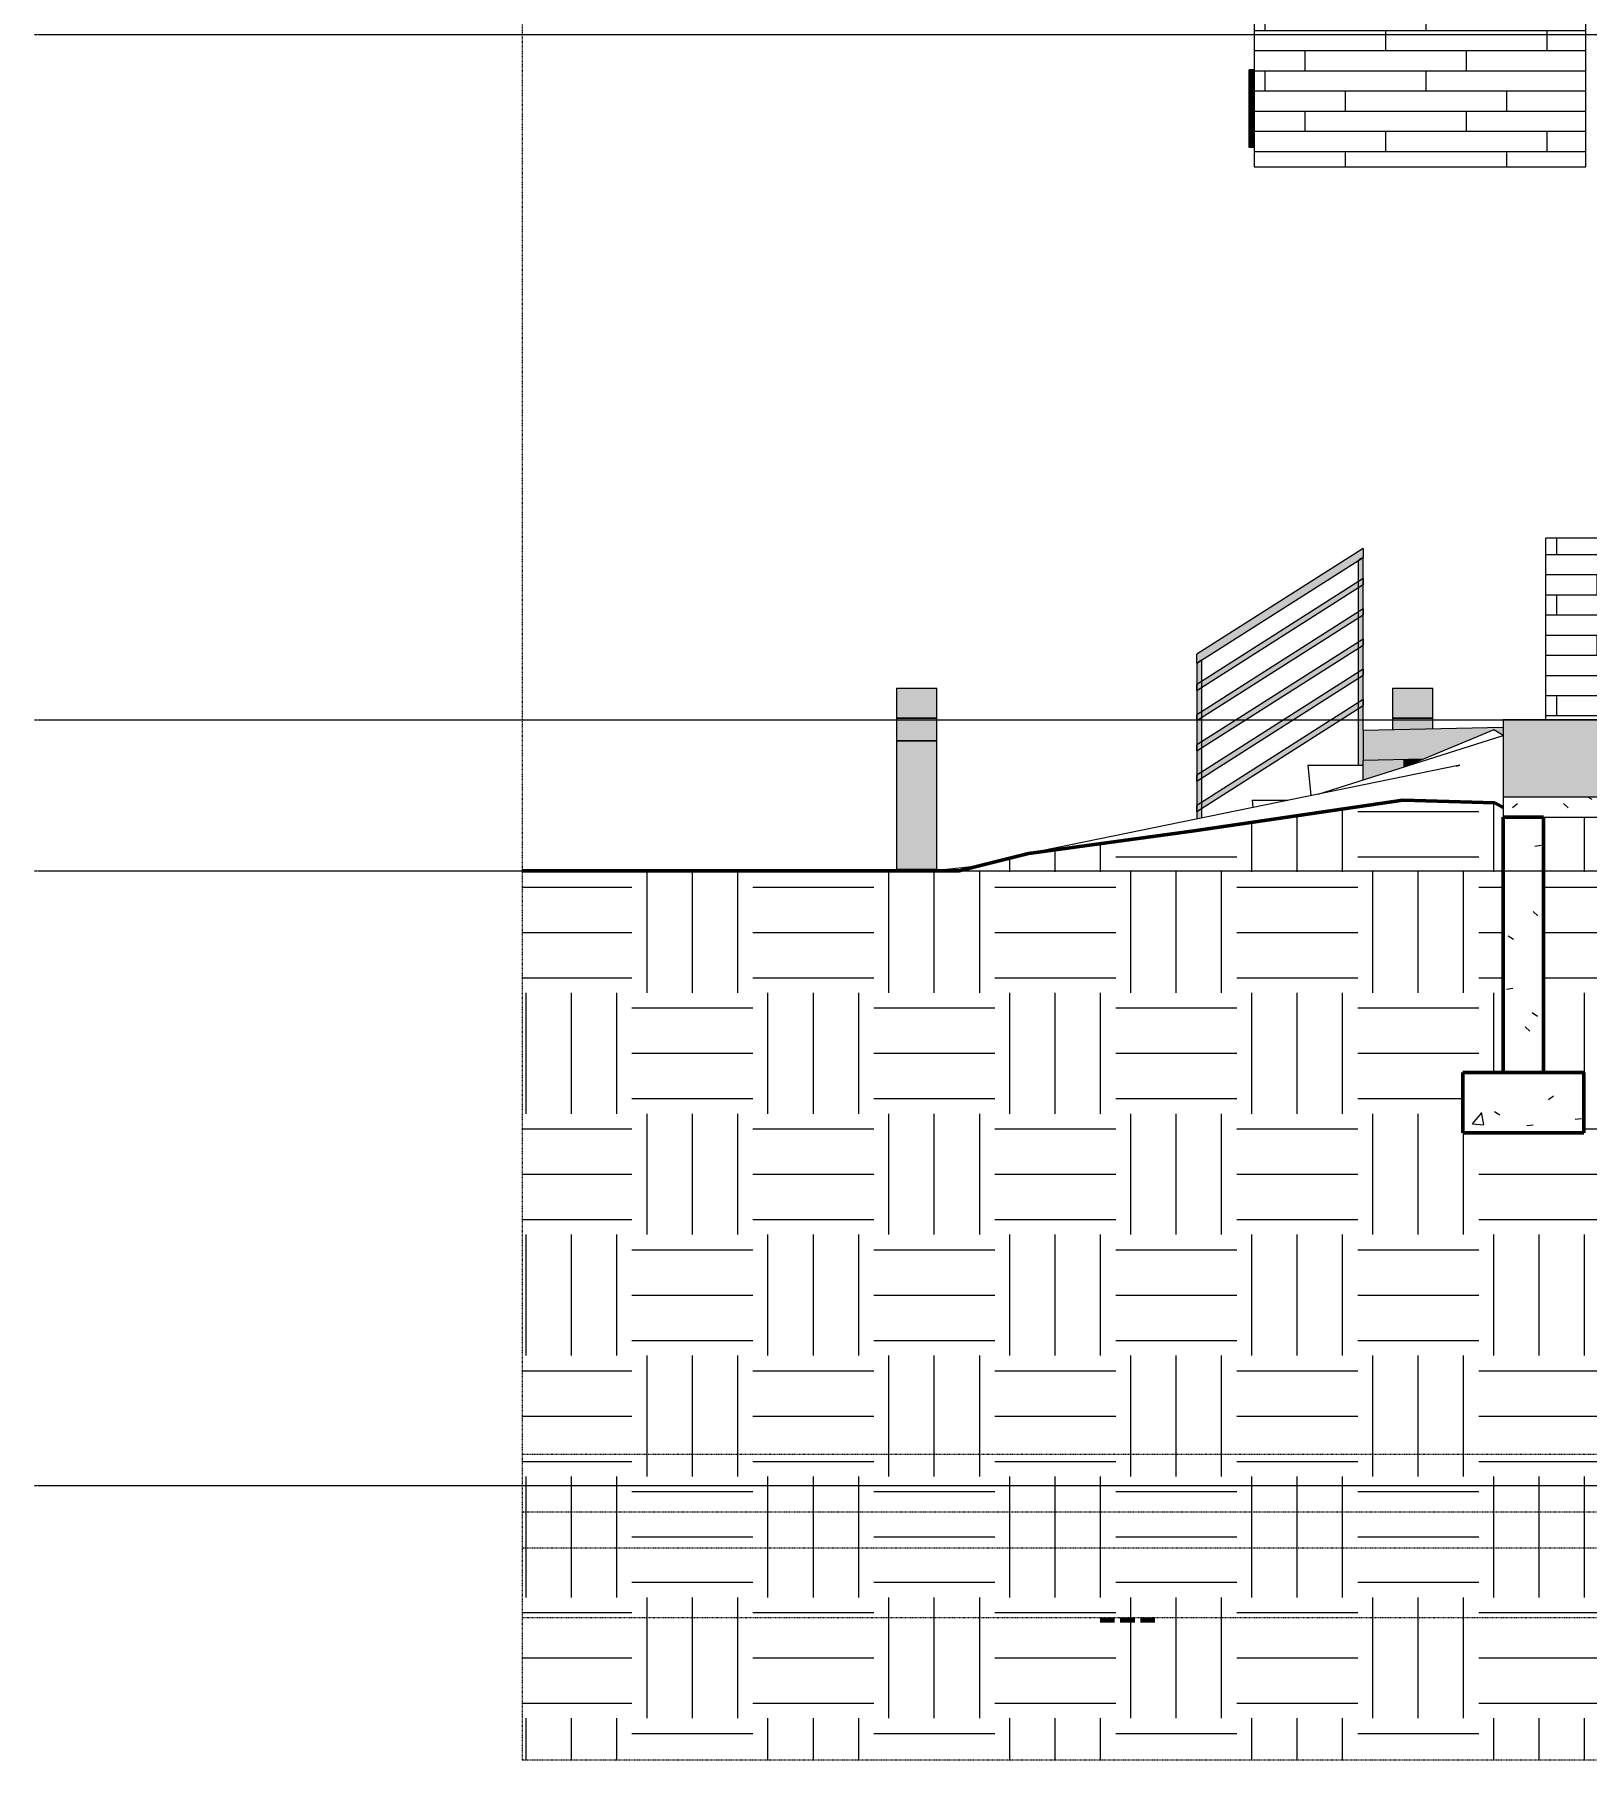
# Model space of a CAD drawing. Header units: inches. Extents: x 1701 to 6939, y -276 to 585.
# Drawn here: x 4576.6 to 4884.5, y -206.6 to 136 of the extents above; entities that cross this region are included whole.
import ezdxf

# ---------------------------------------------------------------- set-up
doc = ezdxf.new("R2010")
doc.units = ezdxf.units.IN
doc.header["$MEASUREMENT"] = 0
doc.linetypes.add('Aligning Line 1_8_', pattern=[0.25, 0.125, -0.125])
doc.linetypes.add('Grid Line 1_2_', pattern=[0.875, 0.5, -0.125, 0.125, -0.125])
for name, color, linetype, lineweight in [('0-4', 10, 'Continuous', 5), ('A-ANNO-SYMB', 150, 'Continuous', 9), ('A-FLOR-1', 192, 'Continuous', 5), ('A-FLOR-3', 192, 'Continuous', 9), ('A-FLOR-HRAL', 11, 'Continuous', 9), ('A-FLOR-LEVL-1', 51, 'Grid Line 1_2_', 9), ('A-GENM', 5, 'Continuous', 9), ('A-GENM-3', 5, 'Continuous', 5), ('A-WALL-6', 113, 'Continuous', 9), ('A-WALL-PATT-4', 111, 'Continuous', 9), ('C-BLDG-PADS-1', 50, 'Continuous', 13), ('C-BLDG-PADS-2', 253, 'Continuous', 9), ('C-BLDG-PADS-3', 31, 'Continuous', 5), ('C-BLDG-PADS-4', 7, 'Continuous', 9), ('C-TOPO', 7, 'Continuous', 9), ('C-TOPO-1', 250, 'Continuous', 50), ('E-LITE-EQPM', 33, 'Continuous', 9), ('G-ANNO-SYMB', 111, 'Aligning Line 1_8_', 9), ('G-ANNO-SYMB-1', 147, 'Aligning Line 1_8_', 9), ('S-FNDN-2', 32, 'Continuous', 5), ('S-FNDN-3', 32, 'Continuous', 50), ('S-FNDN-4', 32, 'Continuous', 9), ('S-STRS', 31, 'Continuous', 9)]:
    doc.layers.add(name, color=color, linetype=linetype, lineweight=lineweight)
doc.styles.add('Century Gothic', font='ufonts.com_century-gothic.ttf', dxfattribs={"height": 9})
pattern_1 = [(0, (-1688.897, 68.768), (24, 24), [24, -24]), (0, (-1688.897, 77.768), (24, 24), [24, -24]), (0, (-1688.897, 86.768), (24, 24), [24, -24]), (90, (-1685.897, 89.768), (-24, 24), [24, -24]), (90, (-1676.897, 89.768), (-24, 24), [24, -24]), (90, (-1667.897, 89.768), (-24, 24), [24, -24])]
pattern_2 = [(0, (4878.6018, 0.8), (0, 4), []), (90, (4878.602, 0.8), (-8, 8), [4, -28]), (90, (4894.602, 4.8), (-8, 8), [4, -28])]
pattern_3 = [(50, (7056.429, 68.768), (27.5427, -2.40992), [2.88, -31.68]), (355, (7056.43, 68.768), (-5.32784, 28.88427), [2.304, -25.344]), (100.451, (7058.725, 68.567), (22.21532, 26.47393), [2.448, -26.924]), (46.184, (7056.43, 76.448), (40.9819, -6.3564), [4.32, -47.52]), (96.636, (7059.844, 75.918), (35.89075, 37.4062), [3.671, -40.386]), (351.184, (7056.43, 76.45), (35.891, 37.4062), [3.456, -38.016]), (21, (7060.269, 74.528), (22.92104, -15.46073), [2.88, -31.68]), (326, (7060.27, 74.528), (9.34353, 27.84574), [2.304, -25.344]), (71.451, (7062.18, 73.24), (32.26477, 12.38442), [2.448, -26.924]), (37.5, (7056.429, 68.768), (0.466855, 12.782707), [1.267, -23.77, 1.267, -24.461, -25.44]), (37.5, (7056.429, 68.768), (0.466855, 12.782707), [-50.765, 1.267, -24.173]), (7.5, (7056.429, 68.768), (10.10159, 15.14509), [1.267, -13.402, 1.267, -23.194, -9.696]), (7.5, (7056.429, 68.768), (10.10159, 15.14509), [-39.13, 1.267, -8.429]), (327.5, (7047.866, 68.768), (20.49916, -0.86578), [1.267, -8.333, 1.267, -28.685, -39.744]), (327.5, (7047.866, 68.768), (20.49916, -0.86578), [-39.552, 1.267, -38.477]), (317.5, (7044.026, 68.768), (22.39478, 3.84429), [1.267, -11.213, 1.267, -18.624, -28.224]), (317.5, (7044.026, 68.768), (22.39478, 3.84429), [-32.371, 1.267, -26.957])]

# ---------------------------------------------------------------- blocks, each defined once
blk = doc.blocks.new('CTR  - Topography_rvt-2-SECTION _ CENTER LOOKING EAST')
at = {"layer": 'C-BLDG-PADS-2'}
h = blk.add_hatch(dxfattribs=at)
h.set_pattern_fill('FP_53', color=256, style=0, pattern_type=2)
h.set_pattern_definition([(50, (-1688.897, 68.768), (27.5427, -2.40992), [2.88, -31.68]), (355, (-1688.897, 68.768), (-5.32784, 28.88427), [2.304, -25.344]), (100.451, (-1686.6, 68.567), (22.21532, 26.47393), [2.448, -26.924]), (46.184, (-1688.897, 76.448), (40.9819, -6.3564), [4.32, -47.52]), (96.636, (-1685.482, 75.918), (35.89075, 37.4062), [3.671, -40.386]), (351.184, (-1688.897, 76.45), (35.891, 37.4062), [3.456, -38.016]), (21, (-1685.057, 74.528), (22.92104, -15.46073), [2.88, -31.68]), (326, (-1685.057, 74.528), (9.34353, 27.84574), [2.304, -25.344]), (71.451, (-1683.147, 73.24), (32.26477, 12.38442), [2.448, -26.924]), (37.5, (-1688.897, 68.768), (0.466855, 12.782707), [1.267, -23.77, 1.267, -24.461, -25.44]), (37.5, (-1688.897, 68.768), (0.466855, 12.782707), [-50.765, 1.267, -24.173]), (7.5, (-1688.897, 68.768), (10.10159, 15.14509), [1.267, -13.402, 1.267, -23.194, -9.696]), (7.5, (-1688.897, 68.768), (10.10159, 15.14509), [-39.13, 1.267, -8.429]), (327.5, (-1697.46, 68.768), (20.49916, -0.86578), [1.267, -8.333, 1.267, -28.685, -39.744]), (327.5, (-1697.46, 68.768), (20.49916, -0.86578), [-39.552, 1.267, -38.477]), (317.5, (-1701.3, 68.768), (22.39478, 3.84429), [1.267, -11.213, 1.267, -18.624, -28.224]), (317.5, (-1701.3, 68.768), (22.39478, 3.84429), [-32.371, 1.267, -26.957])])
h.paths.add_polyline_path([(-3829.32, -19.36), (-3829.32, -15.35), (-3877.32, -15.35), (-3877.32, -19.36), (-3837.42, -19.36)], flags=0)
at = {"layer": 'C-BLDG-PADS-3'}
blk.add_hatch(color=256, dxfattribs=at).paths.add_polyline_path([(-3852.74, -15.35), (-3829.32, -15.35), (-3829.32, -13.35), (-3831.82, -13.35), (-3831.82, 0), (-3877.32, 0), (-3877.32, -15.35), (-3854.18, -15.35)], flags=0)
at = {"layer": 'C-TOPO'}
h = blk.add_hatch(dxfattribs=at)
h.set_pattern_fill('FP_52', color=256, style=0, pattern_type=2)
h.set_pattern_definition(pattern_1)
h.paths.add_polyline_path([(-4004.23, -206.58), (-3877.32, -206.58), (-3877.32, -82), (-3885.32, -82), (-3885.32, -70), (-3877.32, -70), (-3877.32, -17.44), (-3877.32, -17.44), (-3878.97, -16.5), (-3897.24, -16), (-3938.67, -22.04), (-3971.53, -26.54), (-3985.28, -30), (-4004.23, -30), (-4004.23, -114.88)], flags=0)
h = blk.add_hatch(dxfattribs=at)
h.set_pattern_fill('FP_52', color=256, style=0, pattern_type=2)
h.set_pattern_definition(pattern_1)
h.paths.add_polyline_path([(-3829.32, -206.58), (-3829.32, -170), (-3837.32, -170), (-3837.32, -158), (-3831.32, -158), (-3831.32, -28), (-3829.32, -28), (-3829.32, -19.36), (-3869.32, -19.36), (-3869.32, -70), (-3861.32, -70), (-3861.32, -82), (-3877.32, -82), (-3877.32, -206.58), (-3837.32, -206.58)], flags=0)
h = blk.add_hatch(dxfattribs=at)
h.set_pattern_fill('FP_52', color=256, style=0, pattern_type=2)
h.set_pattern_definition(pattern_1)
h.paths.add_polyline_path([(-4064.23, -206.58), (-4064.23, -30), (-4072.05, -30), (-4072.05, -206.58)], flags=0)
h = blk.add_hatch(dxfattribs=at)
h.set_pattern_fill('FP_52', color=256, style=0, pattern_type=2)
h.set_pattern_definition(pattern_1)
h.paths.add_polyline_path([(-4052.06, -206.58), (-4004.23, -206.58), (-4004.23, -30), (-4064.23, -30), (-4064.23, -206.58)], flags=0)
at = {"layer": 'C-BLDG-PADS-1'}
for p, q in [((-3829.32, -15.35), (-3877.32, -15.35)), ((-3877.32, -15.35), (-3877.32, -19.36)), ((-3877.32, -19.36), (-3829.32, -19.36))]:
    blk.add_line(p, q, dxfattribs=at)
at = {"layer": 'C-BLDG-PADS-4'}
for p, q in [((-3877.32, 0), (-3877.32, -15.35)), ((-3831.82, 0), (-3877.32, 0))]:
    blk.add_line(p, q, dxfattribs=at)
at = {"layer": 'C-TOPO'}
for p, q in [((-3914.07, -14.77), (-3877.32, -3.11)), ((-3879.22, -2), (-3896.17, -9.09)), ((-3877.32, -3.11), (-3879.22, -2)), ((-3879.22, -2), (-3879.12, -2.06)), ((-3877.32, -3.11), (-3877.38, -3.13)), ((-3885.92, -9), (-3971.53, -26.54)), ((-3886.63, -9.19), (-3885.92, -9)), ((-3897.24, -16), (-3938.67, -22.04)), ((-3878.97, -16.5), (-3897.24, -16)), ((-3877.32, -17.44), (-3878.97, -16.5)), ((-3971.53, -26.54), (-3938.67, -22.04)), ((-3971.53, -26.54), (-3985.28, -30)), ((-4064.23, -30), (-4072.05, -30)), ((-4038.06, -30), (-4064.23, -30)), ((-4004.23, -30), (-4038.06, -30)), ((-4004.23, -30), (-3996.35, -29.78)), ((-4000.7, -30), (-4004.23, -30)), ((-4000.7, -30), (-3985.28, -30)), ((-3996.44, -29.8), (-3996.35, -29.78)), ((-3994.29, -30), (-3996.35, -29.78)), ((-3994.29, -30), (-3996.35, -29.78)), ((-3981.55, -29.06), (-3990.28, -30)), ((-3985.02, -30), (-3985.28, -30))]:
    blk.add_line(p, q, dxfattribs=at)
at = {"layer": 'C-TOPO-1'}
for p, q in [((-3938.67, -22.04), (-3897.24, -16)), ((-3897.23, -16), (-3878.97, -16.5)), ((-3878.97, -16.5), (-3877.32, -17.44)), ((-3971.53, -26.54), (-3938.67, -22.04)), ((-3985.28, -30), (-3971.53, -26.54)), ((-4072.05, -30), (-4064.23, -30)), ((-4064.23, -30), (-4038.06, -30)), ((-4038.06, -30), (-4004.23, -30)), ((-4004.23, -30), (-4000.7, -30)), ((-4000.7, -30), (-3985.28, -30))]:
    blk.add_line(p, q, dxfattribs=at)
blk = doc.blocks.new('CTR - 1st Phase - Common Walls_rvt-2-SECTION _ CENTER LOOKING EAST')
at = {"layer": 'A-FLOR-LEVL-1'}
for p, q in [((-4168.71, 136), (-1830.2, 136)), ((-4168.71, 0), (-1830.2, 0)), ((-4168.71, -30), (-1830.2, -30)), ((-4168.71, -152), (-1830.2, -152))]:
    blk.add_line(p, q, dxfattribs=at)
at = {"layer": 'G-ANNO-SYMB-1'}
for p, q in [((-4071.96, 526.95), (-4071.96, -145.84)), ((-1926.87, -145.84), (-4071.96, -145.84)), ((-1926.87, -164.42), (-4072.05, -164.42))]:
    blk.add_line(p, q, dxfattribs=at)
blk = doc.blocks.new('CTR - 1st Phase -Stairs _ Elevators_rvt-2-SECTION _ CENTER LOOKING EAST')
at = {"layer": 'A-FLOR-LEVL-1'}
for p, q in [((-4168.71, 136), (-1830.2, 136)), ((-4168.71, 0), (-1830.2, 0)), ((-4168.71, -30), (-1830.2, -30)), ((-4168.71, -152), (-1830.2, -152))]:
    blk.add_line(p, q, dxfattribs=at)
at = {"layer": 'G-ANNO-SYMB-1'}
for p in [(-4071.96, 526.95), (-1926.87, -206.49)]:
    blk.add_line(p, (-4071.96, -206.49), dxfattribs=at)
blk = doc.blocks.new('Pathway_Cooper_McGraw-Edison _BSC-BRC_Round - Pathway_Cooper_McGraw-Edison _BSC-BRC_Round-2028611-SECTION _ CENTER LOOKING EAST')
at = {"layer": 'E-LITE-EQPM'}
for points in [[(-3895.31, 0.28), (-3891.31, 0.28), (-3891.31, 6.28), (-3899.31, 6.28), (-3899.31, 0.28), (-3896.35, 0.28)], [(-3899.31, -1.96), (-3891.31, -1.79), (-3891.31, 0.28), (-3899.31, 0.28), (-3899.31, -0.5)]]:
    blk.add_hatch(color=256, dxfattribs=at).paths.add_polyline_path(points, flags=0)
for p, q in [((-3899.31, 6.28), (-3899.31, 0.28)), ((-3899.31, 6.28), (-3891.31, 6.28)), ((-3891.31, 0.28), (-3891.31, 6.28)), ((-3891.31, 0.28), (-3899.31, 0.28)), ((-3899.31, 0.28), (-3899.31, -1.96)), ((-3899.31, 0.28), (-3891.31, 0.28)), ((-3891.31, -1.79), (-3891.31, 0.28))]:
    blk.add_line(p, q, dxfattribs=at)
blk = doc.blocks.new('Pathway_Cooper_McGraw-Edison _BSC-BRC_Round - Pathway_Cooper_McGraw-Edison _BSC-BRC_Round-V92-SECTION _ CENTER LOOKING EAST')
at = {"layer": 'E-LITE-EQPM'}
for points in [[(-3992.68, 0.28), (-3989.72, 0.28), (-3989.72, 6.28), (-3997.72, 6.28), (-3997.72, 0.28), (-3993.72, 0.28)], [(-3997.72, -4.22), (-3989.72, -4.22), (-3989.72, 0.28), (-3997.72, 0.28), (-3997.72, -0.26)], [(-3997.72, -29.72), (-3989.72, -29.72), (-3989.72, -4.22), (-3997.72, -4.22), (-3997.72, -23.19)]]:
    blk.add_hatch(color=256, dxfattribs=at).paths.add_polyline_path(points, flags=0)
for p, q in [((-3997.72, 6.28), (-3997.72, 0.28)), ((-3997.72, 6.28), (-3989.72, 6.28)), ((-3989.72, 0.28), (-3989.72, 6.28)), ((-3989.72, 0.28), (-3997.72, 0.28)), ((-3997.72, 0.28), (-3997.72, -4.22)), ((-3997.72, 0.28), (-3989.72, 0.28)), ((-3989.72, -4.22), (-3989.72, 0.28)), ((-3989.72, -4.22), (-3997.72, -4.22)), ((-3997.72, -4.22), (-3997.72, -29.72)), ((-3997.72, -4.22), (-3989.72, -4.22)), ((-3989.72, -29.72), (-3989.72, -4.22)), ((-3989.72, -29.72), (-3997.72, -29.72))]:
    blk.add_line(p, q, dxfattribs=at)
blk = doc.blocks.new('Railing - 1_-2462198-SECTION _ CENTER LOOKING EAST')
at = {"layer": 'A-FLOR-HRAL'}
h = blk.add_hatch(color=256, dxfattribs=at)
h.paths.add_polyline_path([(-3906.06, -9), (-3905.62, -9), (-3905.62, 3.09), (-3905.7, 2.89), (-3905.96, 2.46), (-3906.12, 2.18), (-3906.11, -9)], flags=0)
h.paths.add_polyline_path([(-3905.62, 3.09), (-3905.62, 3.09), (-3905.62, 9.09), (-3905.72, 8.86), (-3905.96, 8.46), (-3906.12, 8.18), (-3906.09, 3.36), (-3906.04, 3.32), (-3905.87, 3.23), (-3905.86, 3.22), (-3905.69, 3.18)], flags=0)
h.paths.add_polyline_path([(-3905.62, 9.09), (-3905.62, 9.09), (-3905.62, 15.09), (-3905.75, 14.82), (-3905.96, 14.45), (-3906.12, 14.18), (-3906.08, 9.34), (-3905.7, 9.2)], flags=0)
h.paths.add_polyline_path([(-3905.62, 15.09), (-3905.62, 15.09), (-3905.62, 21.09), (-3905.78, 20.78), (-3905.98, 20.44), (-3906.11, 20.18), (-3906.09, 15.35), (-3905.87, 15.23), (-3905.85, 15.21), (-3905.7, 15.2)], flags=0)
h.paths.add_polyline_path([(-3905.62, 21.09), (-3905.62, 21.09), (-3905.62, 27.09), (-3905.7, 26.89), (-3905.87, 26.62), (-3906.11, 26.19), (-3906.1, 21.35), (-3905.87, 21.23), (-3905.85, 21.2), (-3905.7, 21.2)], flags=0)
h.paths.add_polyline_path([(-3905.62, 27.09), (-3905.62, 27.09), (-3905.62, 31.9), (-3906.11, 31.59), (-3906.1, 27.36), (-3905.86, 27.23), (-3905.82, 27.2), (-3905.7, 27.2)], flags=0)
h = blk.add_hatch(color=256, dxfattribs=at)
h.paths.add_polyline_path([(-3905.14, -9), (-3905.12, -9), (-3905.17, 2.83), (-3905.2, 2.86), (-3905.38, 2.95), (-3905.38, 2.96), (-3905.56, 3), (-3905.62, 3.09), (-3905.62, -9), (-3905.19, -9)], flags=0)
h.paths.add_polyline_path([(-3905.62, 3.09), (-3905.62, 3.09), (-3905.47, 3.41), (-3905.22, 3.83), (-3905.13, 4), (-3905.17, 8.84), (-3905.55, 8.98), (-3905.62, 9.09), (-3905.62, 3.24)], flags=0)
h.paths.add_polyline_path([(-3905.62, 9.09), (-3905.62, 9.09), (-3905.46, 9.41), (-3905.22, 9.83), (-3905.13, 10), (-3905.16, 14.83), (-3905.38, 14.95), (-3905.39, 14.97), (-3905.55, 14.98), (-3905.62, 15.09), (-3905.62, 9.24)], flags=0)
h.paths.add_polyline_path([(-3905.62, 15.09), (-3905.62, 15.09), (-3905.46, 15.41), (-3905.28, 15.73), (-3905.13, 16), (-3905.15, 20.83), (-3905.38, 20.95), (-3905.4, 20.97), (-3905.55, 20.98), (-3905.62, 21.09), (-3905.62, 15.24)], flags=0)
h.paths.add_polyline_path([(-3905.62, 21.09), (-3905.62, 21.09), (-3905.46, 21.4), (-3905.27, 21.74), (-3905.13, 22), (-3905.14, 26.82), (-3905.38, 26.95), (-3905.43, 26.98), (-3905.55, 26.98), (-3905.62, 27.09), (-3905.62, 21.24)], flags=0)
h.paths.add_polyline_path([(-3905.62, 27.09), (-3905.62, 27.09), (-3905.55, 27.29), (-3905.37, 27.56), (-3905.13, 28), (-3905.14, 32.21), (-3905.62, 31.9), (-3905.62, 27.24)], flags=0)
for p, q in [((-3906.12, 31.59), (-3906.12, -9)), ((-3905.12, -2.08), (-3905.12, 32.22))]:
    blk.add_line(p, q, dxfattribs=at)
at = {"layer": 'A-FLOR-HRAL', "flags": 128}
for points in [[(-3905.62, 31.9), (-3905.84, 31.77), (-3906.01, 31.66), (-3906.11, 31.59), (-3906.12, 31.59)], [(-3905.14, 32.21), (-3905.23, 32.15), (-3905.41, 32.04), (-3905.62, 31.9)]]:
    blk.add_lwpolyline(points, dxfattribs=at)
blk = doc.blocks.new('Railing - 1_-2462065-SECTION _ CENTER LOOKING EAST')
at = {"layer": 'A-FLOR-HRAL'}
h = blk.add_hatch(color=256, dxfattribs=at)
h.paths.add_polyline_path([(-3938.12, -19.7), (-3937.62, -19.6), (-3937.66, -17.37), (-3937.69, -17.48), (-3938.03, -18.01), (-3938.12, -18.19)], flags=0)
h.paths.add_polyline_path([(-3937.63, -17.28), (-3937.62, -17.27), (-3937.62, -11.28), (-3937.78, -11.59), (-3938.03, -12.01), (-3938.12, -12.19), (-3938.09, -17), (-3938.05, -17.04), (-3937.87, -17.13), (-3937.87, -17.14), (-3937.69, -17.17), (-3937.66, -17.22)], flags=0)
h.paths.add_polyline_path([(-3937.62, -11.27), (-3937.62, -5.28), (-3937.78, -5.59), (-3937.97, -5.93), (-3938.12, -6.19), (-3938.08, -11.03), (-3937.7, -11.17)], flags=0)
h.paths.add_polyline_path([(-3937.62, -5.27), (-3937.62, 0.72), (-3937.79, 0.41), (-3937.97, 0.08), (-3938.12, -0.19), (-3938.09, -5.02), (-3937.7, -5.17)], flags=0)
h.paths.add_polyline_path([(-3937.62, 0.73), (-3937.62, 6.72), (-3937.7, 6.52), (-3937.88, 6.25), (-3938.11, 5.81), (-3938.08, 0.98), (-3937.87, 0.87), (-3937.85, 0.84), (-3937.7, 0.83)], flags=0)
h.paths.add_polyline_path([(-3937.62, 6.73), (-3937.62, 11.54), (-3938.11, 11.2), (-3938.07, 6.98), (-3937.86, 6.87), (-3937.81, 6.83), (-3937.7, 6.83)], flags=0)
h = blk.add_hatch(color=256, dxfattribs=at)
h.paths.add_polyline_path([(-3937.62, -19.6), (-3937.12, -19.49), (-3937.16, -17.55), (-3937.2, -17.51), (-3937.37, -17.41), (-3937.38, -17.41), (-3937.55, -17.38), (-3937.62, -17.27), (-3937.55, -17.08), (-3937.29, -16.64), (-3937.13, -16.37), (-3937.15, -11.55), (-3937.2, -11.5), (-3937.38, -11.41), (-3937.38, -11.4), (-3937.55, -11.38), (-3937.62, -11.28), (-3937.62, -18.19)], flags=0)
h.paths.add_polyline_path([(-3937.62, -11.27), (-3937.55, -11.07), (-3937.29, -10.64), (-3937.13, -10.37), (-3937.16, -5.53), (-3937.55, -5.38), (-3937.62, -5.28), (-3937.62, -11.12)], flags=0)
h.paths.add_polyline_path([(-3937.62, -5.27), (-3937.51, -5.02), (-3937.28, -4.64), (-3937.13, -4.37), (-3937.15, 0.47), (-3937.38, 0.58), (-3937.4, 0.61), (-3937.55, 0.62), (-3937.62, 0.72), (-3937.62, -5.12)], flags=0)
h.paths.add_polyline_path([(-3937.62, 0.73), (-3937.47, 1.02), (-3937.28, 1.37), (-3937.13, 1.63), (-3937.14, 6.46), (-3937.38, 6.58), (-3937.44, 6.62), (-3937.55, 6.62), (-3937.62, 6.72), (-3937.62, 0.88)], flags=0)
h.paths.add_polyline_path([(-3937.62, 6.73), (-3937.55, 6.93), (-3937.37, 7.19), (-3937.13, 7.63), (-3937.14, 11.85), (-3937.62, 11.54), (-3937.62, 6.88)], flags=0)
for p, q in [((-3938.12, 11.22), (-3938.12, -19.7)), ((-3937.12, -19.49), (-3937.12, 11.86))]:
    blk.add_line(p, q, dxfattribs=at)
at = {"layer": 'A-FLOR-HRAL', "flags": 128}
for points in [[(-3937.62, 11.54), (-3937.84, 11.4), (-3938.01, 11.29), (-3938.11, 11.23), (-3938.12, 11.22)], [(-3937.14, 11.85), (-3937.23, 11.79), (-3937.41, 11.68), (-3937.62, 11.54)]]:
    blk.add_lwpolyline(points, dxfattribs=at)
blk = doc.blocks.new('Railing - Railing-2462165-SECTION _ CENTER LOOKING EAST')
at = {"layer": 'A-FLOR-HRAL'}
h = blk.add_hatch(color=256, dxfattribs=at)
h.paths.add_polyline_path([(-3937.62, 6.73), (-3905.12, 27.41), (-3905.14, 27.97), (-3905.62, 27.09), (-3905.7, 27.2), (-3905.87, 27.24), (-3906.14, 27.35), (-3937.15, 7.6), (-3937.55, 6.92)], flags=0)
h.paths.add_polyline_path([(-3938.12, 6.41), (-3937.62, 6.73), (-3937.7, 6.83), (-3937.87, 6.87), (-3938.12, 6.98), (-3938.12, 6.56)], flags=0)
h = blk.add_hatch(color=256, dxfattribs=at)
h.paths.add_polyline_path([(-3905.62, 27.09), (-3905.55, 26.98), (-3905.37, 26.94), (-3905.12, 26.83), (-3905.12, 27.41), (-3905.6, 27.11)], flags=0)
h.paths.add_polyline_path([(-3938.12, 5.81), (-3938.08, 5.89), (-3937.62, 6.72), (-3937.55, 6.62), (-3937.37, 6.58), (-3937.11, 6.46), (-3906.1, 26.21), (-3905.62, 27.09), (-3938.12, 6.41), (-3938.12, 5.82)], flags=0)
h = blk.add_hatch(color=256, dxfattribs=at)
h.paths.add_polyline_path([(-3937.62, 0.73), (-3905.12, 21.41), (-3905.15, 21.96), (-3905.62, 21.09), (-3905.7, 21.2), (-3905.87, 21.24), (-3906.14, 21.36), (-3937.15, 1.59), (-3937.55, 0.92)], flags=0)
h.paths.add_polyline_path([(-3938.12, 0.41), (-3937.62, 0.73), (-3937.7, 0.83), (-3937.87, 0.87), (-3938.12, 0.98), (-3938.12, 0.56)], flags=0)
h = blk.add_hatch(color=256, dxfattribs=at)
h.paths.add_polyline_path([(-3905.62, 21.09), (-3905.55, 20.98), (-3905.37, 20.94), (-3905.12, 20.83), (-3905.12, 21.41), (-3905.6, 21.1)], flags=0)
h.paths.add_polyline_path([(-3938.12, -0.19), (-3938.08, -0.11), (-3937.62, 0.72), (-3937.55, 0.62), (-3937.37, 0.58), (-3937.11, 0.46), (-3906.1, 20.23), (-3905.62, 21.09), (-3938.12, 0.41), (-3938.12, -0.18)], flags=0)
h = blk.add_hatch(color=256, dxfattribs=at)
h.paths.add_polyline_path([(-3937.62, -5.27), (-3905.12, 15.41), (-3905.16, 15.94), (-3905.62, 15.09), (-3905.75, 15.2), (-3905.91, 15.25), (-3906.13, 15.36), (-3937.16, -4.43), (-3937.55, -5.08)], flags=0)
h.paths.add_polyline_path([(-3938.12, -5.59), (-3937.62, -5.27), (-3937.74, -5.17), (-3937.87, -5.13), (-3938.12, -5.02), (-3938.12, -5.44)], flags=0)
h = blk.add_hatch(color=256, dxfattribs=at)
h.paths.add_polyline_path([(-3905.62, 15.09), (-3905.5, 14.98), (-3905.37, 14.94), (-3905.12, 14.83), (-3905.12, 15.41), (-3905.6, 15.1)], flags=0)
h.paths.add_polyline_path([(-3938.12, -6.19), (-3938.08, -6.11), (-3937.62, -5.28), (-3937.51, -5.38), (-3937.34, -5.44), (-3937.12, -5.54), (-3906.09, 14.24), (-3905.62, 15.09), (-3938.12, -5.59), (-3938.12, -6.18)], flags=0)
h = blk.add_hatch(color=256, dxfattribs=at)
h.paths.add_polyline_path([(-3937.62, -11.27), (-3905.12, 9.41), (-3905.17, 9.93), (-3905.62, 9.09), (-3905.72, 9.2), (-3905.91, 9.25), (-3906.13, 9.36), (-3937.15, -10.4), (-3937.32, -10.72), (-3937.55, -11.08)], flags=0)
h.paths.add_polyline_path([(-3938.12, -11.59), (-3937.62, -11.27), (-3937.7, -11.17), (-3937.92, -11.1), (-3938.06, -11.03), (-3938.12, -11.05), (-3938.12, -11.44)], flags=0)
h = blk.add_hatch(color=256, dxfattribs=at)
h.paths.add_polyline_path([(-3905.62, 9.09), (-3905.53, 8.98), (-3905.37, 8.95), (-3905.12, 8.83), (-3905.12, 9.41), (-3905.61, 9.1)], flags=0)
h.paths.add_polyline_path([(-3938.12, -12.19), (-3938.08, -12.11), (-3937.92, -11.82), (-3937.62, -11.28), (-3937.55, -11.38), (-3937.33, -11.44), (-3937.19, -11.52), (-3937.07, -11.52), (-3906.08, 8.26), (-3905.62, 9.09), (-3938.12, -11.59), (-3938.12, -12.18)], flags=0)
h = blk.add_hatch(color=256, dxfattribs=at)
h.paths.add_polyline_path([(-3938.12, -17.59), (-3937.63, -17.28), (-3937.69, -17.17), (-3937.9, -17.12), (-3938.06, -17.03), (-3938.12, -17.05), (-3938.12, -17.44)], flags=0)
h.paths.add_polyline_path([(-3937.62, -17.27), (-3905.12, 3.41), (-3905.15, 3.96), (-3905.33, 3.63), (-3905.62, 3.09), (-3905.7, 3.2), (-3905.92, 3.26), (-3906.06, 3.33), (-3906.17, 3.33), (-3937.16, -16.41), (-3937.35, -16.77), (-3937.56, -17.08)], flags=0)
h = blk.add_hatch(color=256, dxfattribs=at)
h.paths.add_polyline_path([(-3938.12, -18.19), (-3938.08, -18.11), (-3937.9, -17.77), (-3937.62, -17.27), (-3938.12, -17.59), (-3938.12, -18.18)], flags=0)
h.paths.add_polyline_path([(-3905.62, 3.09), (-3905.55, 2.98), (-3905.33, 2.92), (-3905.19, 2.85), (-3905.12, 2.86), (-3905.12, 3.41), (-3905.61, 3.1)], flags=0)
h.paths.add_polyline_path([(-3937.13, -17.55), (-3906.09, 2.22), (-3905.91, 2.56), (-3905.63, 3.08), (-3937.62, -17.27), (-3937.55, -17.38), (-3937.32, -17.46), (-3937.23, -17.5), (-3937.13, -17.55)], flags=0)
for p, q in [((-3905.12, 28), (-3938.12, 7)), ((-3938.12, 5.81), (-3905.12, 26.81)), ((-3905.12, 22), (-3938.12, 1)), ((-3938.12, -0.19), (-3905.12, 20.81)), ((-3905.12, 16), (-3938.12, -5)), ((-3938.12, -6.19), (-3905.12, 14.81)), ((-3905.12, 10), (-3938.12, -11)), ((-3938.12, -12.19), (-3905.12, 8.81)), ((-3905.12, 4), (-3938.12, -17)), ((-3938.12, -18.19), (-3905.12, 2.81))]:
    blk.add_line(p, q, dxfattribs=at)
at = {"layer": 'A-FLOR-HRAL', "flags": 128}
for points in [[(-3905.12, 28), (-3905.12, 27.98), (-3905.12, 27.92), (-3905.12, 27.83), (-3905.12, 27.7), (-3905.12, 27.56), (-3905.12, 27.41)], [(-3905.12, 27.41), (-3905.12, 27.25), (-3905.12, 27.11), (-3905.12, 26.99), (-3905.12, 26.89), (-3905.12, 26.83), (-3905.12, 26.81)], [(-3905.12, 22), (-3905.12, 21.98), (-3905.12, 21.92), (-3905.12, 21.83), (-3905.12, 21.7), (-3905.12, 21.56), (-3905.12, 21.41)], [(-3905.12, 21.41), (-3905.12, 21.25), (-3905.12, 21.11), (-3905.12, 20.99), (-3905.12, 20.89), (-3905.12, 20.83), (-3905.12, 20.81)], [(-3905.12, 16), (-3905.12, 15.98), (-3905.12, 15.92), (-3905.12, 15.83), (-3905.12, 15.7), (-3905.12, 15.56), (-3905.12, 15.41)], [(-3905.12, 15.41), (-3905.12, 15.25), (-3905.12, 15.11), (-3905.12, 14.99), (-3905.12, 14.89), (-3905.12, 14.83), (-3905.12, 14.81)], [(-3938.12, 6.41), (-3938.12, 6.56), (-3938.12, 6.7), (-3938.12, 6.83), (-3938.12, 6.92), (-3938.12, 6.98), (-3938.12, 7)], [(-3905.12, 10), (-3905.12, 9.98), (-3905.12, 9.92), (-3905.12, 9.83), (-3905.12, 9.7), (-3905.12, 9.56), (-3905.12, 9.41)], [(-3905.12, 9.41), (-3905.12, 9.25), (-3905.12, 9.11), (-3905.12, 8.99), (-3905.12, 8.89), (-3905.12, 8.83), (-3905.12, 8.81)], [(-3938.12, 5.81), (-3938.12, 5.83), (-3938.12, 5.89), (-3938.12, 5.99), (-3938.12, 6.11), (-3938.12, 6.25), (-3938.12, 6.41)], [(-3905.12, 4), (-3905.12, 3.98), (-3905.12, 3.92), (-3905.12, 3.83), (-3905.12, 3.7), (-3905.12, 3.56), (-3905.12, 3.41)], [(-3938.12, 0.41), (-3938.12, 0.56), (-3938.12, 0.7), (-3938.12, 0.83), (-3938.12, 0.92), (-3938.12, 0.98), (-3938.12, 1)], [(-3938.12, -0.19), (-3938.12, -0.17), (-3938.12, -0.11), (-3938.12, -0.01), (-3938.12, 0.11), (-3938.12, 0.25), (-3938.12, 0.41)], [(-3905.12, 3.41), (-3905.12, 3.25), (-3905.12, 3.11), (-3905.12, 2.99), (-3905.12, 2.89), (-3905.12, 2.83), (-3905.12, 2.81)], [(-3938.12, -5.59), (-3938.12, -5.44), (-3938.12, -5.3), (-3938.12, -5.17), (-3938.12, -5.08), (-3938.12, -5.02), (-3938.12, -5)], [(-3938.12, -6.19), (-3938.12, -6.17), (-3938.12, -6.11), (-3938.12, -6.01), (-3938.12, -5.89), (-3938.12, -5.75), (-3938.12, -5.59)], [(-3938.12, -11.59), (-3938.12, -11.44), (-3938.12, -11.3), (-3938.12, -11.17), (-3938.12, -11.08), (-3938.12, -11.02), (-3938.12, -11)], [(-3938.12, -12.19), (-3938.12, -12.17), (-3938.12, -12.11), (-3938.12, -12.01), (-3938.12, -11.89), (-3938.12, -11.75), (-3938.12, -11.59)], [(-3938.12, -17.59), (-3938.12, -17.44), (-3938.12, -17.3), (-3938.12, -17.17), (-3938.12, -17.08), (-3938.12, -17.02), (-3938.12, -17)], [(-3938.12, -18.19), (-3938.12, -18.17), (-3938.12, -18.11), (-3938.12, -18.01), (-3938.12, -17.89), (-3938.12, -17.75), (-3938.12, -17.59)]]:
    blk.add_lwpolyline(points, dxfattribs=at)
for name in ['Railing - 1_-2462198-SECTION _ CENTER LOOKING EAST', 'Railing - 1_-2462065-SECTION _ CENTER LOOKING EAST']:
    blk.add_blockref(name, (0, 0))
blk = doc.blocks.new('Top Rail Type - Top Rail_Internal_-2462175-SECTION _ CENTER LOOKING EAST')
at = {"layer": 'A-FLOR-HRAL'}
for points in [[(-3938.12, 12.11), (-3905.12, 33.11), (-3905.12, 34), (-3938.12, 12.97), (-3938.12, 12.34)], [(-3938.12, 11.22), (-3905.12, 32.25), (-3905.12, 33.11), (-3938.12, 12.11), (-3938.12, 11.23)]]:
    blk.add_hatch(color=256, dxfattribs=at).paths.add_polyline_path(points, flags=0)
for p, q in [((-3905.12, 34), (-3938.12, 13)), ((-3938.12, 11.22), (-3905.12, 32.22))]:
    blk.add_line(p, q, dxfattribs=at)
at = {"layer": 'A-FLOR-HRAL', "flags": 128}
for points in [[(-3905.12, 34), (-3905.12, 33.97), (-3905.12, 33.88), (-3905.12, 33.74), (-3905.12, 33.56), (-3905.12, 33.34), (-3905.12, 33.11)], [(-3905.12, 33.11), (-3905.12, 32.88), (-3905.12, 32.67), (-3905.12, 32.48), (-3905.12, 32.34), (-3905.12, 32.25), (-3905.12, 32.22)], [(-3938.12, 12.11), (-3938.12, 12.34), (-3938.12, 12.56), (-3938.12, 12.74), (-3938.12, 12.88), (-3938.12, 12.97), (-3938.12, 13)], [(-3938.12, 11.22), (-3938.12, 11.25), (-3938.12, 11.34), (-3938.12, 11.48), (-3938.12, 11.67), (-3938.12, 11.88), (-3938.12, 12.11)]]:
    blk.add_lwpolyline(points, dxfattribs=at)
blk = doc.blocks.new('Section - Callout Head-565430-SECTION _ CENTER LOOKING WEST')
at = {"layer": 'A-ANNO-SYMB', "insert": (4787.45, -173.2), "char_height": 9, "width": 15.453, "attachment_point": 1, "style": 'Century Gothic'}
blk.add_mtext('---', dxfattribs=at)

msp = doc.modelspace()

# ---------------------------------------------------------------- hatches: boundary and pattern name
at = {"layer": 'A-FLOR-1'}
msp.add_hatch(color=256, dxfattribs=at).paths.add_polyline_path([(4840.2, -8.08), (4852.16, -7.83), (4866.1, -2), (4868, -3.11), (4868, -1.5), (4840.2, -2.08), (4840.2, -3.11)], flags=0)
at = {"layer": 'A-GENM-3'}
for points in [[(4818.6, 128.92), (4818.6, 128.99), (4817.6, 128.99), (4817.6, 128.92)], [(4818.6, 128.8), (4818.6, 128.92), (4817.6, 128.92), (4817.6, 128.8)], [(4818.6, 125.83), (4818.6, 128.8), (4817.6, 128.8), (4817.6, 125.83)], [(4817.6, 125.64), (4818.6, 125.64), (4818.6, 125.83), (4817.6, 125.82), (4817.6, 125.75)], [(4818.6, 125.4), (4818.6, 125.64), (4817.6, 125.6), (4817.6, 125.4)], [(4818.6, 125.06), (4818.6, 125.4), (4817.6, 125.4), (4817.6, 125.06)], [(4818.6, 124.64), (4818.6, 125.06), (4817.6, 125.06), (4817.6, 124.64)], [(4817.6, 124.13), (4818.6, 124.13), (4818.6, 124.64), (4817.6, 124.64), (4817.6, 124.28)], [(4817.6, 123.54), (4818.6, 123.54), (4818.6, 124.13), (4817.6, 124.13), (4817.6, 123.83)], [(4817.6, 122.86), (4818.6, 122.86), (4818.6, 123.54), (4817.6, 123.54), (4817.6, 122.95)], [(4818.6, 122.83), (4818.6, 122.86), (4817.6, 122.83)], [(4818.6, 122.46), (4818.6, 122.83), (4817.6, 122.83), (4817.6, 122.46)], [(4818.6, 122.21), (4818.6, 122.46), (4817.6, 122.46), (4817.6, 122.21)], [(4817.6, 122.02), (4818.6, 122.02), (4818.6, 122.21), (4817.6, 122.21), (4817.6, 122.14)], [(4817.6, 121.67), (4818.6, 121.67), (4818.6, 122.02), (4817.6, 122.02), (4817.6, 121.87)], [(4818.6, 121.35), (4818.6, 121.67), (4817.6, 121.67), (4817.6, 121.35)], [(4818.6, 120.87), (4818.6, 121.35), (4817.6, 121.35), (4817.6, 120.87)], [(4817.6, 120.2), (4818.6, 120.2), (4818.6, 120.87), (4817.6, 120.87), (4817.6, 120.69)], [(4818.6, 119.34), (4818.6, 120.2), (4817.6, 120.2), (4817.6, 119.34)], [(4817.6, 118.65), (4818.6, 118.65), (4818.6, 119.34), (4817.6, 119.34)], [(4817.6, 118.04), (4818.6, 118.04), (4818.6, 118.65), (4817.6, 118.65), (4817.6, 118.18)], [(4817.6, 117.52), (4818.6, 117.52), (4818.6, 118.04), (4817.6, 118.04), (4817.6, 117.64)], [(4817.6, 117.1), (4818.6, 117.1), (4818.6, 117.52), (4817.6, 117.52), (4817.6, 117.17)], [(4817.6, 116.76), (4818.6, 116.76), (4818.6, 117.1), (4817.6, 117.1)], [(4817.6, 116.53), (4818.6, 116.54), (4818.6, 116.76), (4817.6, 116.73), (4817.6, 116.54)], [(4817.6, 116.33), (4818.6, 116.33), (4818.6, 116.53), (4817.6, 116.53), (4817.6, 116.42)], [(4818.6, 115.66), (4818.6, 116.33), (4817.6, 116.33), (4817.6, 115.66)], [(4818.6, 114.58), (4818.6, 115.66), (4817.6, 115.66), (4817.6, 114.58)], [(4817.6, 113.96), (4818.6, 113.96), (4818.6, 114.58), (4817.6, 114.58), (4817.6, 114.36)], [(4818.6, 113.66), (4818.6, 113.96), (4817.6, 113.96), (4817.6, 113.66)], [(4818.6, 113.56), (4818.6, 113.66), (4817.6, 113.66), (4817.6, 113.56)]]:
    msp.add_hatch(color=256, dxfattribs=at).paths.add_polyline_path(points, flags=0)
at = {"layer": 'A-WALL-PATT-4'}
h = msp.add_hatch(dxfattribs=at)
h.set_pattern_fill('FP_48', color=256, style=0, pattern_type=2)
h.set_pattern_definition([(0, (4820.7268, 136.8), (0, 4), []), (90, (4820.727, 136.8), (-8, 8), [4, -28]), (90, (4836.727, 140.8), (-8, 8), [4, -28])])
h.paths.add_polyline_path([(4818.6, 109.75), (4884.41, 109.75), (4884.41, 178), (4818.6, 178), (4818.6, 114.36)], flags=0)
h = msp.add_hatch(dxfattribs=at)
h.set_pattern_fill('FP_63', color=256, style=0, pattern_type=2)
h.set_pattern_definition(pattern_2)
h.paths.add_polyline_path([(4880.73, 0), (4880.73, 36), (4876.48, 36), (4876.48, 0)], flags=0)
h = msp.add_hatch(dxfattribs=at)
h.set_pattern_fill('FP_63', color=256, style=0, pattern_type=2)
h.set_pattern_definition(pattern_2)
h.paths.add_polyline_path([(4892.71, 0), (4897.8, 0), (4897.8, 36), (4880.73, 36), (4880.73, 0)], flags=0)
h = msp.add_hatch(dxfattribs=at)
h.set_pattern_fill('FP_53', color=256, style=0, pattern_type=2)
h.set_pattern_definition(pattern_3)
h.paths.add_polyline_path([(4874.39, -70), (4876, -70), (4876, -19.36), (4868, -19.36), (4868, -70)], flags=0)
at = {"layer": 'S-FNDN-2'}
for points in [[(4840.2, -11.93), (4848.2, -9.39), (4848.2, -7.91), (4840.2, -8.08), (4840.2, -11.73)], [(4848.2, -9.39), (4849.37, -9), (4852.16, -7.83), (4848.2, -7.91), (4848.2, -9)]]:
    msp.add_hatch(color=256, dxfattribs=at).paths.add_polyline_path(points, flags=0)
at = {"layer": 'S-FNDN-4'}
h = msp.add_hatch(dxfattribs=at)
h.set_pattern_fill('FP_53', color=256, style=0, pattern_type=2)
h.set_pattern_definition(pattern_3)
h.paths.add_polyline_path([(4874.39, -82), (4884, -82), (4884, -70), (4860, -70), (4860, -82), (4868, -82)], flags=0)
at = {"layer": 'S-STRS'}
h = msp.add_hatch(dxfattribs=at)
h.set_pattern_fill('FP_53', color=256, style=0, pattern_type=2)
h.set_pattern_definition(pattern_3)
h.paths.add_polyline_path([(4829.85, -15.06), (4831.26, -14.77), (4840.2, -11.93), (4840.2, -9), (4829.2, -9), (4829.6, -12.67)], flags=0)
h = msp.add_hatch(dxfattribs=at)
h.set_pattern_fill('FP_53', color=256, style=0, pattern_type=2)
h.set_pattern_definition(pattern_3)
h.paths.add_polyline_path([(4818.35, -17.41), (4825.25, -16), (4818.2, -16), (4818.34, -17.3)], flags=0)

# ---------------------------------------------------------------- linework, layer by layer
at = {"layer": 'A-FLOR-3'}
for q in [(4868, -1.5), (4840.2, -8.08)]:
    msp.add_line((4840.2, -2.08), q, dxfattribs=at)
at = {"layer": 'A-FLOR-LEVL-1'}
for p, q in [((4577.36, 136), (6914.38, 136)), ((4577.36, 0), (6914.38, 0)), ((4577.36, -30), (6914.38, -30)), ((4577.36, -152), (6914.38, -152))]:
    msp.add_line(p, q, dxfattribs=at)
at = {"layer": 'A-GENM'}
for p, q in [((4817.6, 128.92), (4817.6, 128.99)), ((4818.6, 128.99), (4817.6, 128.99)), ((4817.6, 128.8), (4817.6, 128.92)), ((4818.6, 128.92), (4817.6, 128.92)), ((4817.6, 125.83), (4817.6, 128.8)), ((4818.6, 128.8), (4817.6, 128.8)), ((4817.6, 125.64), (4817.6, 125.83)), ((4818.6, 125.83), (4817.6, 125.83)), ((4817.6, 125.4), (4817.6, 125.64)), ((4818.6, 125.64), (4817.6, 125.64)), ((4817.6, 125.06), (4817.6, 125.4)), ((4818.6, 125.4), (4817.6, 125.4)), ((4817.6, 124.64), (4817.6, 125.06)), ((4818.6, 125.06), (4817.6, 125.06)), ((4817.6, 124.13), (4817.6, 124.64)), ((4818.6, 124.64), (4817.6, 124.64)), ((4817.6, 123.54), (4817.6, 124.13)), ((4818.6, 124.13), (4817.6, 124.13)), ((4817.6, 122.86), (4817.6, 123.54)), ((4818.6, 123.54), (4817.6, 123.54)), ((4818.6, 122.86), (4817.6, 122.86)), ((4817.6, 122.46), (4817.6, 122.83)), ((4818.6, 122.83), (4817.6, 122.83)), ((4817.6, 122.21), (4817.6, 122.46)), ((4818.6, 122.46), (4817.6, 122.46)), ((4817.6, 122.02), (4817.6, 122.21)), ((4818.6, 122.21), (4817.6, 122.21)), ((4817.6, 121.67), (4817.6, 122.02)), ((4818.6, 122.02), (4817.6, 122.02)), ((4817.6, 121.35), (4817.6, 121.67)), ((4818.6, 121.67), (4817.6, 121.67)), ((4817.6, 120.87), (4817.6, 121.35)), ((4818.6, 121.35), (4817.6, 121.35)), ((4817.6, 120.2), (4817.6, 120.87)), ((4818.6, 120.87), (4817.6, 120.87)), ((4817.6, 119.34), (4817.6, 120.2)), ((4818.6, 120.2), (4817.6, 120.2)), ((4817.6, 118.65), (4817.6, 119.34)), ((4818.6, 119.34), (4817.6, 119.34)), ((4817.6, 118.04), (4817.6, 118.65)), ((4818.6, 118.65), (4817.6, 118.65)), ((4817.6, 117.52), (4817.6, 118.04)), ((4818.6, 118.04), (4817.6, 118.04)), ((4817.6, 117.1), (4817.6, 117.52)), ((4818.6, 117.52), (4817.6, 117.52)), ((4817.6, 116.76), (4817.6, 117.1)), ((4818.6, 117.1), (4817.6, 117.1)), ((4817.6, 116.53), (4817.6, 116.76)), ((4818.6, 116.76), (4817.6, 116.76)), ((4817.6, 116.33), (4817.6, 116.53)), ((4818.6, 116.53), (4817.6, 116.53)), ((4817.6, 115.66), (4817.6, 116.33)), ((4817.6, 116.33), (4818.6, 116.33)), ((4817.6, 114.58), (4817.6, 115.66)), ((4818.6, 115.66), (4817.6, 115.66)), ((4817.6, 113.96), (4817.6, 114.58)), ((4818.6, 114.58), (4817.6, 114.58)), ((4817.6, 113.66), (4817.6, 113.96)), ((4818.6, 113.96), (4817.6, 113.96)), ((4817.6, 113.56), (4817.6, 113.66)), ((4818.6, 113.66), (4817.6, 113.66)), ((4818.6, 113.56), (4817.6, 113.56))]:
    msp.add_line(p, q, dxfattribs=at)
at = {"layer": 'A-WALL-6'}
for p, q in [((4818.6, 178), (4818.6, 109.75)), ((4884.41, 109.75), (4884.41, 178)), ((4818.6, 109.75), (4884.41, 109.75)), ((4876.48, 0), (4876.48, 36)), ((4913.5, 36), (4876.48, 36))]:
    msp.add_line(p, q, dxfattribs=at)
at = {"layer": 'G-ANNO-SYMB'}
for p, q in [((6818.45, -157.31), (4673.28, -157.31)), ((6818.45, -178.24), (4673.28, -178.24))]:
    msp.add_line(p, q, dxfattribs=at)
at = {"layer": 'S-FNDN-3'}
for p, q in [((4876, -19.36), (4868, -19.36)), ((4868, -19.36), (4868, -70)), ((4876, -70), (4876, -19.36)), ((4884, -70), (4860, -70)), ((4860, -70), (4860, -82)), ((4884, -82), (4884, -70)), ((4860, -82), (4884, -82))]:
    msp.add_line(p, q, dxfattribs=at)
at = {"layer": 'S-FNDN-4'}
for p in [(4852.16, -7.83), (4840.2, -11.93)]:
    msp.add_line(p, (4840.2, -8.08), dxfattribs=at)
at = {"layer": 'S-STRS'}
for p, q in [((4829.2, -9), (4840.2, -9)), ((4829.2, -9), (4829.85, -15.06)), ((4840.2, -11.93), (4840.2, -9)), ((4818.2, -16), (4825.25, -16)), ((4818.2, -16), (4818.35, -17.41))]:
    msp.add_line(p, q, dxfattribs=at)

# ---------------------------------------------------------------- block references
at = {"layer": '0-4'}
for name in ['CTR - 1st Phase - Common Walls_rvt-2-SECTION _ CENTER LOOKING EAST', 'CTR - 1st Phase -Stairs _ Elevators_rvt-2-SECTION _ CENTER LOOKING EAST', 'CTR  - Topography_rvt-2-SECTION _ CENTER LOOKING EAST']:
    msp.add_blockref(name, (8745.33, 0), dxfattribs=at)
at = {"layer": 'A-ANNO-SYMB'}
msp.add_blockref('Section - Callout Head-565430-SECTION _ CENTER LOOKING WEST', (0, 0), dxfattribs=at)
at = {"layer": 'A-FLOR-HRAL'}
for name in ['Top Rail Type - Top Rail_Internal_-2462175-SECTION _ CENTER LOOKING EAST', 'Railing - Railing-2462165-SECTION _ CENTER LOOKING EAST']:
    msp.add_blockref(name, (8745.33, 0), dxfattribs=at)
at = {"layer": 'E-LITE-EQPM'}
for name in ['Pathway_Cooper_McGraw-Edison _BSC-BRC_Round - Pathway_Cooper_McGraw-Edison _BSC-BRC_Round-V92-SECTION _ CENTER LOOKING EAST', 'Pathway_Cooper_McGraw-Edison _BSC-BRC_Round - Pathway_Cooper_McGraw-Edison _BSC-BRC_Round-2028611-SECTION _ CENTER LOOKING EAST']:
    msp.add_blockref(name, (8745.33, 0), dxfattribs=at)

doc.saveas('drawing.dxf')
